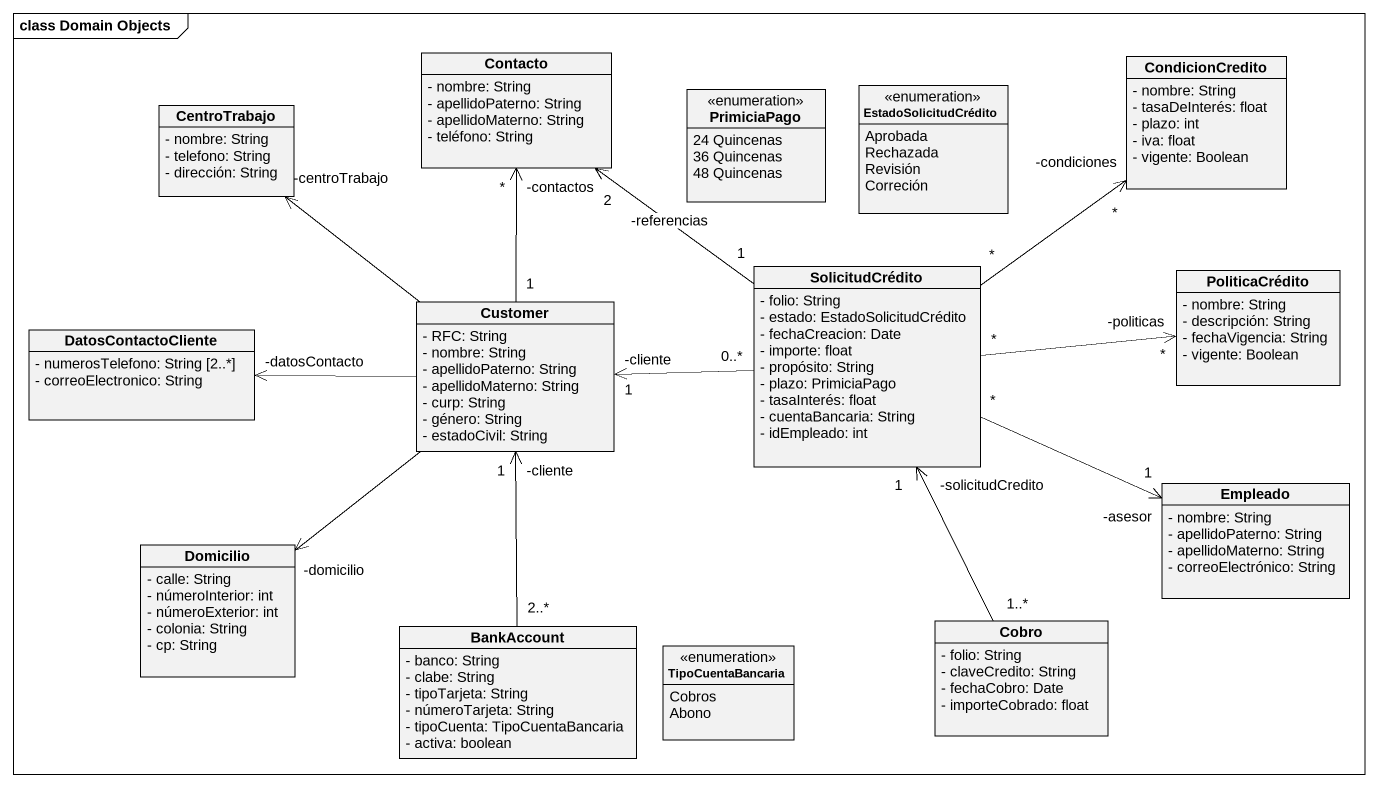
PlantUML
@startuml
mainframe class Domain Objects
hide circle
hide empty members
skinparam classAttributeIconSize 0
class CentroTrabajo {
  - nombre: String
  - telefono: String
  - dirección: String
}
class Contacto {
  - nombre: String
  - apellidoPaterno: String
  - apellidoMaterno: String
  - teléfono: String
}
enum PrimiciaPago {
  24 Quincenas
  36 Quincenas
  48 Quincenas
}
enum EstadoSolicitudCrédito {
  Aprobada
  Rechazada
  Revisión
  Correción
}
class CondicionCredito {
  - nombre: String
  - tasaDeInterés: float
  - plazo: int
  - iva: float
  - vigente: Boolean
}
class SolicitudCrédito {
  - folio: String
  - estado: EstadoSolicitudCrédito
  - fechaCreacion: Date
  - importe: float
  - propósito: String
  - plazo: PrimiciaPago
  - tasaInterés: float
  - cuentaBancaria: String
  - idEmpleado: int
}
class PoliticaCrédito {
  - nombre: String
  - descripción: String
  - fechaVigencia: String
  - vigente: Boolean
}
class DatosContactoCliente {
  - numerosTelefono: String [2..*]
  - correoElectronico: String
}
class Customer {
  - RFC: String
  - nombre: String
  - apellidoPaterno: String
  - apellidoMaterno: String
  - curp: String
  - género: String
  - estadoCivil: String
}
class Empleado {
  - nombre: String
  - apellidoPaterno: String
  - apellidoMaterno: String
  - correoElectrónico: String
}
class Domicilio {
  - calle: String
  - númeroInterior: int
  - númeroExterior: int
  - colonia: String
  - cp: String
}
class BankAccount {
  - banco: String
  - clabe: String
  - tipoTarjeta: String
  - númeroTarjeta: String
  - tipoCuenta: TipoCuentaBancaria
  - activa: boolean
}
class Cobro {
  - folio: String
  - claveCredito: String
  - fechaCobro: Date
  - importeCobrado: float
}
enum TipoCuentaBancaria {
  Cobros
  Abono
}
CentroTrabajo "-centroTrabajo" <-- Customer
Contacto "-contactos\n*" <-- "1" Customer
CondicionCredito "-condiciones\n*" <-- "*" SolicitudCrédito
SolicitudCrédito "1" -up-> "-referencias\n2" Contacto
SolicitudCrédito "-solicitudCredito\n1" <-- "1..*" Cobro
PoliticaCrédito "-politicas\n*" <-left- "*" SolicitudCrédito
DatosContactoCliente "-datosContacto" <-right- Customer
Customer "-cliente\n1" <-right- "0..*" SolicitudCrédito
Empleado "-asesor\n1" <-left- "*" SolicitudCrédito
Domicilio "-domicilio" <-up- Customer
BankAccount "2..*" -up-> "-cliente\n1" Customer
@enduml
